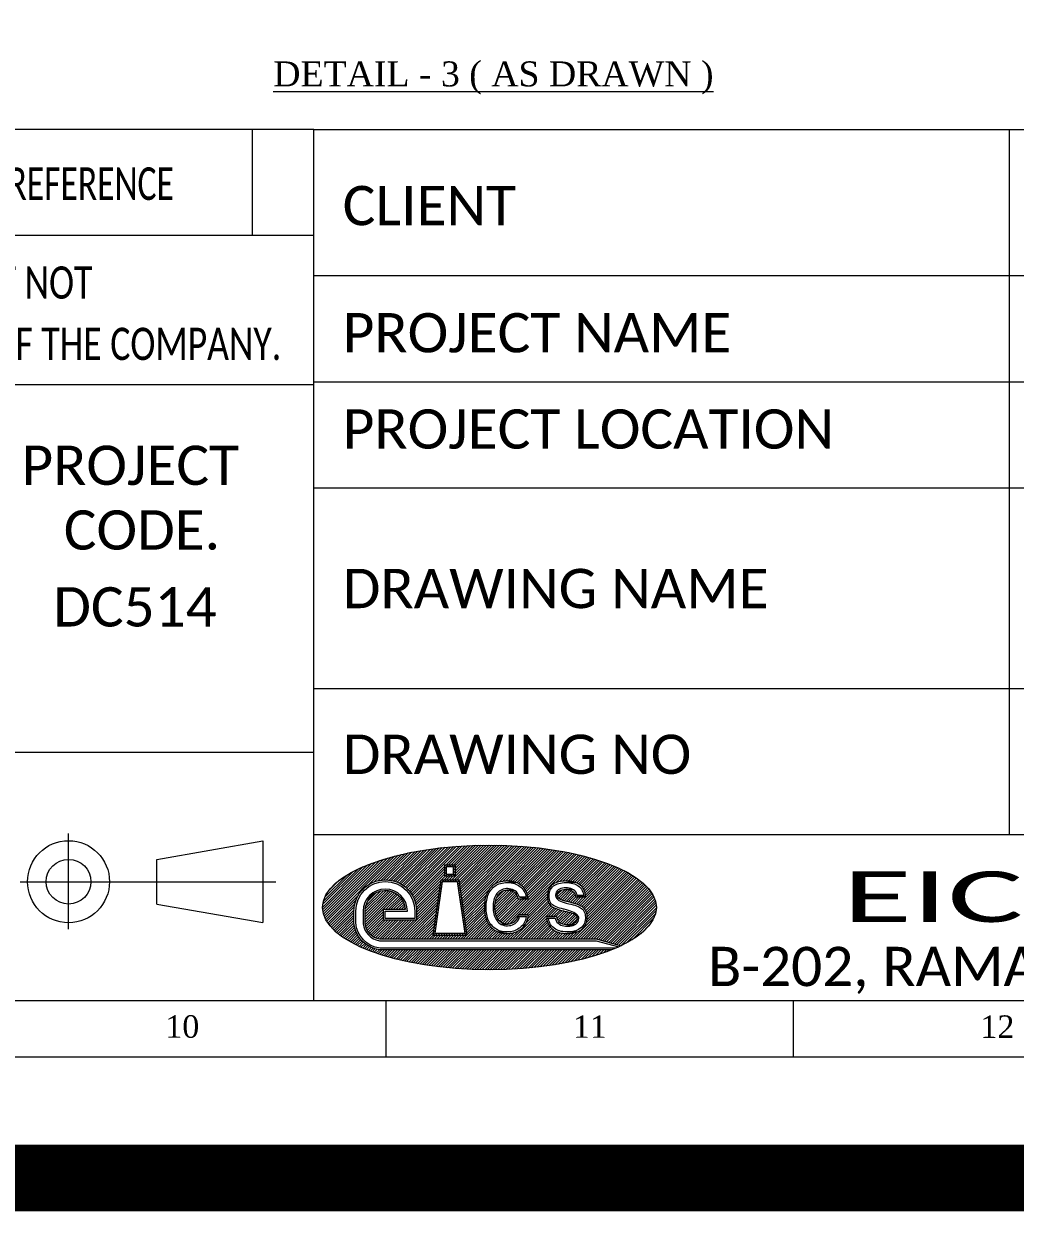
# Model space of a CAD drawing. Header units: millimetres. Extents: x 440906 to 556670, y 99378 to 157816.
# Drawn here: x 521111 to 533014, y 99378 to 113634 of the extents above; entities that cross this region are included whole.
import ezdxf
from ezdxf.enums import TextEntityAlignment as Align

# ---------------------------------------------------------------- set-up
doc = ezdxf.new("R2010")
doc.units = ezdxf.units.MM
for name, color, linetype, lineweight in [('A2 LAND', 7, 'Continuous', 15), ('Dimentions', 1, 'Continuous', 13), ('Text', 1, 'Continuous', 20)]:
    doc.layers.add(name, color=color, linetype=linetype, lineweight=lineweight)
doc.styles.add('BOS', font='BOOKOS.TTF')
doc.styles.add('EICS CALIBRI', font='calibri.ttf')

# ---------------------------------------------------------------- blocks, each defined once
blk = doc.blocks.new('A2-P')
at = {"layer": 'A2 LAND', "color": 0}
for p, q in [((532836.27, 184283.52), (532484.87, 184283.52)), ((532830.81, 184274.08), (532830.81, 184283.52)), ((532836.27, 184205.96), (532836.27, 184283.52)), ((532898.18, 184220.74), (532898.18, 184283.52)), ((532836.27, 184274.08), (532694.18, 184274.08)), ((532836.27, 184260.78), (532694.18, 184260.78)), ((532836.27, 184220.74), (533055.38, 184220.74)), ((532842.69, 184200.96), (532842.69, 184205.96)), ((532878.97, 184200.96), (532878.97, 184205.96))]:
    blk.add_line(p, q, dxfattribs=at)
at = {"layer": 'A2 LAND'}
for p, q in [((532836.27, 184283.52), (533055.38, 184283.52)), ((532836.27, 184283.52), (533055.38, 184283.52)), ((532836.27, 184270.5), (533055.38, 184270.5)), ((532836.27, 184261.05), (533055.38, 184261.05)), ((532836.27, 184251.61), (533055.38, 184251.61)), ((532836.27, 184233.76), (533055.38, 184233.76)), ((532888.23, 184233.76), (533051.88, 184233.76)), ((532836.27, 184228.05), (532694.18, 184228.05))]:
    blk.add_line(p, q, dxfattribs=at)
at = {"layer": 'A2 LAND', "color": 7, "ltscale": 8}
for p, q in [((532814.42, 184212.33), (532814.42, 184220.84)), ((532822.27, 184218.54), (532831.73, 184220.2)), ((532831.73, 184220.2), (532831.73, 184212.91)), ((532822.27, 184214.56), (532822.27, 184218.54)), ((532810.1, 184216.55), (532832.87, 184216.55)), ((532822.27, 184214.56), (532831.73, 184212.91))]:
    blk.add_line(p, q, dxfattribs=at)
at = {"layer": 'A2 LAND', "color": 6}
for p, q in [((532841.96, 184216.64), (532844.36, 184219.04)), ((532842.24, 184216.69), (532844.66, 184219.11)), ((532842.5, 184216.71), (532844.95, 184219.17)), ((532842.73, 184216.71), (532845.24, 184219.22)), ((532842.95, 184216.7), (532845.52, 184219.27)), ((532843.15, 184216.67), (532845.8, 184219.32)), ((532843.34, 184216.62), (532846.08, 184219.37)), ((532843.51, 184216.57), (532846.35, 184219.41)), ((532843.68, 184216.5), (532846.63, 184219.45)), ((532843.84, 184216.43), (532846.9, 184219.48)), ((532844, 184216.35), (532847.16, 184219.52)), ((532844.14, 184216.26), (532847.43, 184219.55)), ((532844.28, 184216.17), (532847.69, 184219.58)), ((532844.41, 184216.07), (532847.95, 184219.61)), ((532844.53, 184215.96), (532848.21, 184219.63)), ((532844.65, 184215.84), (532848.46, 184219.66)), ((532844.76, 184215.72), (532848.72, 184219.68)), ((532844.86, 184215.59), (532848.97, 184219.7)), ((532844.95, 184215.45), (532849.22, 184219.72)), ((532845.04, 184215.31), (532849.47, 184219.73)), ((532845.12, 184215.15), (532849.72, 184219.75)), ((532848.08, 184217.88), (532849.96, 184219.76)), ((532848.16, 184216.56), (532851.4, 184219.8)), ((532848.31, 184217.88), (532850.2, 184219.77)), ((532848.39, 184216.56), (532851.63, 184219.81)), ((532848.54, 184217.88), (532850.45, 184219.78)), ((532848.62, 184216.56), (532851.87, 184219.81)), ((532848.7, 184217.34), (532851.16, 184219.8)), ((532848.7, 184217.8), (532850.69, 184219.79)), ((532848.7, 184217.57), (532850.93, 184219.79)), ((532848.85, 184216.56), (532852.1, 184219.81)), ((532849.04, 184216.51), (532852.33, 184219.8)), ((532849.07, 184216.31), (532852.56, 184219.8)), ((532849.09, 184216.1), (532852.79, 184219.8)), ((532849.12, 184215.9), (532853.01, 184219.79)), ((532849.15, 184215.7), (532853.24, 184219.78)), ((532849.18, 184215.49), (532853.46, 184219.77)), ((532849.21, 184215.29), (532853.69, 184219.77)), ((532849.24, 184215.09), (532853.91, 184219.75)), ((532849.27, 184214.88), (532854.13, 184219.74)), ((532849.3, 184214.68), (532854.35, 184219.73)), ((532849.33, 184214.48), (532854.56, 184219.72)), ((532849.36, 184214.27), (532854.78, 184219.7)), ((532849.39, 184214.07), (532855, 184219.68)), ((532849.41, 184213.87), (532855.21, 184219.67)), ((532849.44, 184213.66), (532855.43, 184219.65)), ((532852.31, 184216.29), (532855.64, 184219.63)), ((532852.75, 184216.51), (532855.85, 184219.61)), ((532853.06, 184216.58), (532856.06, 184219.58)), ((532853.23, 184212.8), (532859.46, 184219.03)), ((532853.32, 184216.61), (532856.27, 184219.56)), ((532853.56, 184216.61), (532856.48, 184219.54)), ((532853.77, 184216.6), (532856.68, 184219.51)), ((532853.97, 184216.57), (532856.89, 184219.48)), ((532854.15, 184216.52), (532857.09, 184219.45)), ((532854.32, 184216.45), (532857.3, 184219.43)), ((532854.48, 184216.38), (532857.5, 184219.4)), ((532854.62, 184216.29), (532857.7, 184219.36)), ((532854.75, 184216.19), (532857.9, 184219.33)), ((532854.88, 184216.07), (532858.1, 184219.3)), ((532854.98, 184215.95), (532858.3, 184219.26)), ((532855.08, 184215.82), (532858.49, 184219.23)), ((532855.17, 184215.67), (532858.69, 184219.19)), ((532855.24, 184215.51), (532858.88, 184219.15)), ((532855.29, 184215.33), (532859.08, 184219.11)), ((532855.33, 184215.14), (532859.27, 184219.07)), ((532837.03, 184214.04), (532841.05, 184218.06)), ((532837.07, 184213.84), (532841.43, 184218.2)), ((532837.11, 184213.65), (532841.79, 184218.33)), ((532837.17, 184213.48), (532842.14, 184218.45)), ((532837.24, 184213.31), (532842.48, 184218.55)), ((532837.32, 184213.16), (532842.81, 184218.65)), ((532837.4, 184213.01), (532843.13, 184218.74)), ((532837.49, 184212.87), (532843.45, 184218.83)), ((532841.16, 184216.3), (532843.76, 184218.9)), ((532841.62, 184216.53), (532844.06, 184218.98)), ((532853.43, 184212.77), (532859.65, 184218.99)), ((532854.48, 184213.59), (532859.84, 184218.95)), ((532854.71, 184213.59), (532860.03, 184218.9)), ((532857.83, 184216.47), (532860.21, 184218.85)), ((532858.15, 184216.56), (532860.4, 184218.81)), ((532858.43, 184216.6), (532860.58, 184218.76)), ((532858.67, 184216.61), (532860.76, 184218.71)), ((532858.9, 184216.61), (532860.94, 184218.66)), ((532859.11, 184216.59), (532861.12, 184218.6)), ((532859.31, 184216.56), (532861.3, 184218.55)), ((532859.49, 184216.51), (532861.48, 184218.5)), ((532859.66, 184216.44), (532861.66, 184218.44)), ((532859.81, 184216.36), (532861.83, 184218.38)), ((532859.95, 184216.27), (532862, 184218.32)), ((532860.07, 184216.16), (532862.18, 184218.26)), ((532860.18, 184216.03), (532862.35, 184218.2)), ((532860.27, 184215.89), (532862.52, 184218.14)), ((532860.34, 184215.73), (532862.68, 184218.07)), ((532860.4, 184215.55), (532862.85, 184218)), ((532837.02, 184214.26), (532840.66, 184217.89)), ((532837.04, 184214.51), (532840.23, 184217.7)), ((532837.09, 184214.79), (532839.77, 184217.47)), ((532837.22, 184215.15), (532839.24, 184217.17)), ((532845.19, 184214.99), (532848.04, 184217.84)), ((532845.26, 184214.82), (532848.04, 184217.61)), ((532845.31, 184214.65), (532848.04, 184217.38)), ((532845.35, 184214.46), (532848.12, 184217.22)), ((532845.39, 184214.26), (532848.35, 184217.22)), ((532847.92, 184216.56), (532848.58, 184217.22)), ((532859.32, 184211.46), (532864.84, 184216.98)), ((532859.56, 184211.46), (532864.98, 184216.88)), ((532859.8, 184214.49), (532863.18, 184217.87)), ((532859.96, 184214.42), (532863.34, 184217.8)), ((532860.11, 184214.34), (532863.5, 184217.72)), ((532860.25, 184214.24), (532863.65, 184217.65)), ((532860.36, 184214.13), (532863.81, 184217.57)), ((532860.43, 184215.35), (532863.01, 184217.94)), ((532860.46, 184213.99), (532863.96, 184217.49)), ((532860.51, 184212.88), (532864.7, 184217.07)), ((532860.52, 184213.82), (532864.12, 184217.41)), ((532860.57, 184213.63), (532864.27, 184217.33)), ((532860.58, 184213.18), (532864.56, 184217.16)), ((532860.59, 184213.42), (532864.41, 184217.24)), ((532837.53, 184215.7), (532838.51, 184216.68)), ((532845.4, 184214.04), (532847.68, 184216.32)), ((532845.4, 184213.81), (532847.64, 184216.05)), ((532846.88, 184211.8), (532847.58, 184216.72)), ((532847.06, 184211.96), (532847.71, 184216.56)), ((532847.58, 184216.72), (532849.16, 184216.72)), ((532847.71, 184216.56), (532849.03, 184216.56)), ((532849.03, 184216.56), (532849.69, 184211.96)), ((532849.16, 184216.72), (532849.87, 184211.8)), ((532849.47, 184213.46), (532851.84, 184215.83)), ((532857.93, 184215.41), (532858.36, 184215.84)), ((532857.96, 184215.21), (532858.62, 184215.87)), ((532858.06, 184215.07), (532858.85, 184215.86)), ((532858.2, 184214.98), (532859.04, 184215.83)), ((532859.79, 184211.46), (532865.12, 184216.79)), ((532860.02, 184211.46), (532865.25, 184216.69)), ((532860.25, 184211.46), (532865.38, 184216.58)), ((532860.48, 184211.46), (532865.51, 184216.48)), ((532860.72, 184211.46), (532865.63, 184216.37)), ((532860.95, 184211.46), (532865.75, 184216.26)), ((532861.18, 184211.46), (532865.87, 184216.14)), ((532861.41, 184211.45), (532865.98, 184216.02)), ((532861.59, 184211.4), (532866.09, 184215.9)), ((532837.59, 184212.74), (532840.25, 184215.39)), ((532837.7, 184212.61), (532840.02, 184214.93)), ((532840.8, 184213.86), (532842.69, 184215.75)), ((532840.8, 184213.62), (532842.9, 184215.72)), ((532840.8, 184213.39), (532843.09, 184215.68)), ((532840.8, 184213.16), (532843.27, 184215.63)), ((532840.8, 184212.93), (532843.43, 184215.55)), ((532840.81, 184214.1), (532842.45, 184215.74)), ((532840.82, 184212.71), (532843.58, 184215.47)), ((532840.86, 184214.38), (532842.17, 184215.69)), ((532840.87, 184212.52), (532843.72, 184215.38)), ((532840.88, 184214.87), (532841.68, 184215.67)), ((532841, 184214.75), (532841.8, 184215.55)), ((532842.66, 184214.09), (532843.84, 184215.27)), ((532842.89, 184214.09), (532843.96, 184215.15)), ((532843.12, 184214.09), (532844.07, 184215.03)), ((532843.36, 184214.09), (532844.16, 184214.89)), ((532843.75, 184211.46), (532847.53, 184215.23)), ((532843.98, 184211.46), (532847.49, 184214.96)), ((532845.4, 184213.58), (532847.6, 184215.77)), ((532845.4, 184213.34), (532847.56, 184215.5)), ((532849.5, 184213.26), (532851.61, 184215.36)), ((532849.53, 184213.05), (532851.51, 184215.04)), ((532852.37, 184214.27), (532853.85, 184215.74)), ((532852.38, 184214.51), (532853.65, 184215.78)), ((532852.38, 184214.05), (532854.01, 184215.68)), ((532852.41, 184213.84), (532854.15, 184215.58)), ((532852.42, 184214.78), (532853.43, 184215.8)), ((532852.45, 184213.65), (532854.26, 184215.46)), ((532852.51, 184213.48), (532854.34, 184215.31)), ((532852.52, 184215.11), (532853.16, 184215.76)), ((532852.59, 184213.32), (532854.4, 184215.14)), ((532852.68, 184213.18), (532854.53, 184215.03)), ((532852.78, 184213.05), (532854.76, 184215.03)), ((532852.91, 184212.94), (532854.99, 184215.03)), ((532853.05, 184212.86), (532855.23, 184215.03)), ((532854.95, 184213.59), (532857.13, 184215.77)), ((532855.14, 184212.86), (532857.11, 184214.83)), ((532855.18, 184213.59), (532857.06, 184215.47)), ((532855.29, 184213.24), (532857.07, 184215.02)), ((532855.35, 184213.52), (532857.05, 184215.23)), ((532858.36, 184214.91), (532859.21, 184215.76)), ((532858.53, 184214.85), (532859.35, 184215.67)), ((532858.71, 184214.8), (532859.45, 184215.54)), ((532858.9, 184214.76), (532859.53, 184215.38)), ((532859.09, 184214.71), (532859.58, 184215.2)), ((532859.28, 184214.66), (532859.81, 184215.2)), ((532859.46, 184214.61), (532860.04, 184215.2)), ((532859.63, 184214.56), (532860.27, 184215.2)), ((532861.78, 184211.35), (532866.19, 184215.77)), ((532861.96, 184211.3), (532866.29, 184215.63)), ((532862.14, 184211.25), (532866.38, 184215.49)), ((532862.32, 184211.2), (532866.46, 184215.34)), ((532862.51, 184211.15), (532866.54, 184215.19)), ((532862.69, 184211.1), (532866.61, 184215.02)), ((532862.87, 184211.05), (532866.67, 184214.85)), ((532837.8, 184212.48), (532839.91, 184214.59)), ((532837.92, 184212.36), (532839.86, 184214.31)), ((532838.03, 184212.25), (532839.84, 184214.05)), ((532838.15, 184212.14), (532839.83, 184213.82)), ((532840.93, 184212.36), (532842.46, 184213.89)), ((532843.59, 184214.09), (532844.24, 184214.74)), ((532843.82, 184214.09), (532844.32, 184214.58)), ((532844.05, 184214.09), (532844.37, 184214.4)), ((532844.21, 184211.46), (532847.45, 184214.69)), ((532844.29, 184214.09), (532844.41, 184214.21)), ((532844.45, 184211.46), (532847.41, 184214.42)), ((532844.68, 184211.46), (532847.37, 184214.15)), ((532844.91, 184211.46), (532847.33, 184213.88)), ((532849.56, 184212.85), (532851.47, 184214.76)), ((532849.59, 184212.65), (532851.44, 184214.5)), ((532849.62, 184212.44), (532851.44, 184214.26)), ((532849.65, 184212.24), (532851.45, 184214.04)), ((532849.68, 184212.04), (532851.46, 184213.83)), ((532853.98, 184211.46), (532857.18, 184214.66)), ((532854.21, 184211.46), (532857.27, 184214.52)), ((532854.44, 184211.46), (532857.38, 184214.4)), ((532854.67, 184211.46), (532857.52, 184214.3)), ((532854.91, 184211.46), (532857.67, 184214.22)), ((532857.12, 184213.44), (532857.83, 184214.15)), ((532857.35, 184213.44), (532858, 184214.09)), ((532857.58, 184213.44), (532858.18, 184214.03)), ((532857.81, 184213.44), (532858.36, 184213.98)), ((532857.91, 184213.3), (532858.55, 184213.94)), ((532857.98, 184213.13), (532858.74, 184213.89)), ((532858.07, 184213), (532858.93, 184213.85)), ((532858.2, 184212.89), (532859.11, 184213.8)), ((532858.35, 184212.8), (532859.28, 184213.74)), ((532863.05, 184211), (532866.71, 184214.66)), ((532863.24, 184210.95), (532866.74, 184214.46)), ((532863.42, 184210.9), (532866.75, 184214.23)), ((532863.6, 184210.85), (532866.73, 184213.98)), ((532838.28, 184212.03), (532839.83, 184213.58)), ((532838.4, 184211.92), (532839.83, 184213.35)), ((532838.54, 184211.82), (532839.83, 184213.12)), ((532838.67, 184211.72), (532839.83, 184212.89)), ((532838.8, 184211.63), (532839.86, 184212.68)), ((532840.65, 184213.24), (532840.65, 184213.24)), ((532841.01, 184212.2), (532842.46, 184213.66)), ((532841.1, 184212.06), (532842.46, 184213.42)), ((532841.21, 184211.94), (532842.46, 184213.19)), ((532841.33, 184211.82), (532842.62, 184213.12)), ((532841.46, 184211.72), (532842.85, 184213.12)), ((532841.6, 184211.63), (532843.09, 184213.12)), ((532841.76, 184211.56), (532843.32, 184213.12)), ((532841.93, 184211.5), (532843.55, 184213.12)), ((532842.12, 184211.46), (532843.78, 184213.12)), ((532842.35, 184211.46), (532844.02, 184213.12)), ((532842.59, 184211.46), (532844.25, 184213.12)), ((532842.82, 184211.46), (532844.48, 184213.12)), ((532843.05, 184211.46), (532844.71, 184213.12)), ((532843.28, 184211.46), (532844.94, 184213.12)), ((532843.52, 184211.46), (532845.18, 184213.12)), ((532845.14, 184211.46), (532847.29, 184213.61)), ((532845.38, 184211.46), (532847.25, 184213.33)), ((532845.61, 184211.46), (532847.22, 184213.06)), ((532845.84, 184211.46), (532847.18, 184212.79)), ((532849.33, 184211.46), (532851.5, 184213.62)), ((532849.56, 184211.46), (532851.54, 184213.43)), ((532849.79, 184211.46), (532851.59, 184213.25)), ((532850.03, 184211.46), (532851.65, 184213.09)), ((532850.26, 184211.46), (532851.73, 184212.93)), ((532850.49, 184211.46), (532851.82, 184212.78)), ((532853.68, 184212.78), (532854.43, 184213.54)), ((532854.06, 184212.93), (532854.27, 184213.15)), ((532855.14, 184211.46), (532856.99, 184213.31)), ((532855.37, 184211.46), (532857.02, 184213.11)), ((532855.6, 184211.46), (532857.07, 184212.93)), ((532855.84, 184211.46), (532857.14, 184212.76)), ((532858.52, 184212.75), (532859.45, 184213.67)), ((532858.73, 184212.72), (532859.58, 184213.57)), ((532858.96, 184212.72), (532859.67, 184213.43)), ((532859.24, 184212.77), (532859.69, 184213.21)), ((532864.05, 184211.07), (532866.67, 184213.69)), ((532864.59, 184211.38), (532866.54, 184213.33)), ((532865.37, 184211.92), (532866.17, 184212.73)), ((532838.94, 184211.53), (532839.89, 184212.48)), ((532839.08, 184211.44), (532839.94, 184212.3)), ((532839.23, 184211.35), (532840, 184212.13)), ((532839.37, 184211.26), (532840.07, 184211.96)), ((532839.52, 184211.18), (532840.15, 184211.81)), ((532839.67, 184211.1), (532840.24, 184211.67)), ((532846.07, 184211.46), (532847.14, 184212.52)), ((532846.31, 184211.46), (532847.1, 184212.25)), ((532846.54, 184211.46), (532847.06, 184211.98)), ((532846.77, 184211.46), (532847.27, 184211.96)), ((532846.88, 184211.8), (532849.87, 184211.8)), ((532847, 184211.46), (532847.5, 184211.96)), ((532847.06, 184211.96), (532849.69, 184211.96)), ((532847.24, 184211.46), (532847.74, 184211.96)), ((532847.47, 184211.46), (532847.97, 184211.96)), ((532847.7, 184211.46), (532848.2, 184211.96)), ((532847.93, 184211.46), (532848.43, 184211.96)), ((532848.17, 184211.46), (532848.67, 184211.96)), ((532848.4, 184211.46), (532848.9, 184211.96)), ((532848.63, 184211.46), (532849.13, 184211.96)), ((532848.86, 184211.46), (532849.36, 184211.96)), ((532849.1, 184211.46), (532849.6, 184211.96)), ((532850.72, 184211.46), (532851.91, 184212.65)), ((532850.95, 184211.46), (532852.02, 184212.52)), ((532851.19, 184211.46), (532852.13, 184212.4)), ((532851.42, 184211.46), (532852.26, 184212.3)), ((532851.65, 184211.46), (532852.4, 184212.21)), ((532851.88, 184211.46), (532852.55, 184212.12)), ((532852.12, 184211.46), (532852.72, 184212.06)), ((532852.35, 184211.46), (532852.9, 184212)), ((532852.58, 184211.46), (532853.09, 184211.97)), ((532852.81, 184211.46), (532853.3, 184211.94)), ((532853.05, 184211.46), (532853.53, 184211.94)), ((532853.28, 184211.46), (532853.79, 184211.96)), ((532853.51, 184211.46), (532854.08, 184212.02)), ((532853.74, 184211.46), (532854.47, 184212.18)), ((532856.07, 184211.46), (532857.23, 184212.62)), ((532856.3, 184211.46), (532857.33, 184212.49)), ((532856.53, 184211.46), (532857.45, 184212.37)), ((532856.77, 184211.46), (532857.58, 184212.27)), ((532857, 184211.46), (532857.72, 184212.18)), ((532857.23, 184211.46), (532857.88, 184212.1)), ((532857.46, 184211.46), (532858.05, 184212.04)), ((532857.7, 184211.46), (532858.23, 184211.99)), ((532857.93, 184211.46), (532858.43, 184211.96)), ((532858.16, 184211.46), (532858.65, 184211.94)), ((532858.39, 184211.46), (532858.88, 184211.94)), ((532858.63, 184211.46), (532859.13, 184211.96)), ((532858.86, 184211.46), (532859.4, 184212)), ((532859.09, 184211.46), (532859.73, 184212.1)), ((532839.82, 184211.02), (532840.33, 184211.53)), ((532839.98, 184210.94), (532840.44, 184211.4)), ((532840.13, 184210.86), (532840.55, 184211.28)), ((532840.29, 184210.79), (532840.66, 184211.16)), ((532840.45, 184210.72), (532840.79, 184211.05)), ((532840.61, 184210.64), (532840.92, 184210.95)), ((532840.78, 184210.57), (532841.06, 184210.86)), ((532840.94, 184210.51), (532841.21, 184210.78)), ((532841.11, 184210.44), (532841.36, 184210.7)), ((532841.27, 184210.38), (532841.53, 184210.63)), ((532841.44, 184210.31), (532841.7, 184210.57)), ((532861.38, 184211.3), (532863.4, 184210.75)), ((532841.61, 184210.25), (532841.89, 184210.53)), ((532841.79, 184210.19), (532842.09, 184210.49)), ((532841.96, 184210.13), (532842.32, 184210.49)), ((532842.13, 184210.07), (532842.55, 184210.49)), ((532842.31, 184210.02), (532842.78, 184210.49)), ((532842.49, 184209.96), (532843.01, 184210.49)), ((532842.67, 184209.91), (532843.24, 184210.49)), ((532842.85, 184209.86), (532843.48, 184210.49)), ((532843.03, 184209.8), (532843.71, 184210.49)), ((532843.21, 184209.76), (532843.94, 184210.49)), ((532843.39, 184209.71), (532844.17, 184210.49)), ((532843.58, 184209.66), (532844.41, 184210.49)), ((532843.77, 184209.61), (532844.64, 184210.49)), ((532843.95, 184209.57), (532844.87, 184210.49)), ((532844.14, 184209.52), (532845.1, 184210.49)), ((532844.33, 184209.48), (532845.34, 184210.49)), ((532844.52, 184209.44), (532845.57, 184210.49)), ((532844.71, 184209.4), (532845.8, 184210.49)), ((532844.91, 184209.36), (532846.03, 184210.49)), ((532845.1, 184209.32), (532846.27, 184210.49)), ((532845.3, 184209.29), (532846.5, 184210.49)), ((532845.5, 184209.25), (532846.73, 184210.49)), ((532845.69, 184209.22), (532846.96, 184210.49)), ((532845.89, 184209.18), (532847.2, 184210.49)), ((532846.09, 184209.15), (532847.43, 184210.49)), ((532846.29, 184209.12), (532847.66, 184210.49)), ((532846.5, 184209.09), (532847.89, 184210.49)), ((532846.7, 184209.06), (532848.13, 184210.49)), ((532846.9, 184209.03), (532848.36, 184210.49)), ((532847.11, 184209.01), (532848.59, 184210.49)), ((532847.32, 184208.98), (532848.82, 184210.49)), ((532847.52, 184208.96), (532849.06, 184210.49)), ((532847.73, 184208.93), (532849.29, 184210.49)), ((532847.94, 184208.91), (532849.52, 184210.49)), ((532848.16, 184208.89), (532849.75, 184210.49)), ((532848.37, 184208.87), (532849.99, 184210.49)), ((532848.58, 184208.85), (532850.22, 184210.49)), ((532848.8, 184208.83), (532850.45, 184210.49)), ((532849.01, 184208.82), (532850.68, 184210.49)), ((532849.23, 184208.8), (532850.92, 184210.49)), ((532849.45, 184208.79), (532851.15, 184210.49)), ((532849.67, 184208.77), (532851.38, 184210.49)), ((532849.89, 184208.76), (532851.61, 184210.49)), ((532850.11, 184208.75), (532851.85, 184210.49)), ((532850.33, 184208.74), (532852.08, 184210.49)), ((532850.56, 184208.73), (532852.31, 184210.49)), ((532850.78, 184208.73), (532852.54, 184210.49)), ((532851.01, 184208.72), (532852.77, 184210.49)), ((532851.24, 184208.72), (532853.01, 184210.49)), ((532851.47, 184208.71), (532853.24, 184210.49)), ((532851.7, 184208.71), (532853.47, 184210.49)), ((532851.93, 184208.71), (532853.7, 184210.49)), ((532852.16, 184208.71), (532853.94, 184210.49)), ((532852.4, 184208.72), (532854.17, 184210.49)), ((532852.63, 184208.72), (532854.4, 184210.49)), ((532852.87, 184208.72), (532854.63, 184210.49)), ((532853.11, 184208.73), (532854.87, 184210.49)), ((532853.35, 184208.74), (532855.1, 184210.49)), ((532853.59, 184208.75), (532855.33, 184210.49)), ((532853.84, 184208.76), (532855.56, 184210.49)), ((532854.08, 184208.77), (532855.8, 184210.49)), ((532854.33, 184208.79), (532856.03, 184210.49)), ((532854.58, 184208.8), (532856.26, 184210.49)), ((532854.83, 184208.82), (532856.49, 184210.49)), ((532855.08, 184208.84), (532856.73, 184210.49)), ((532855.33, 184208.86), (532856.96, 184210.49)), ((532855.59, 184208.89), (532857.19, 184210.49)), ((532855.85, 184208.91), (532857.42, 184210.49)), ((532856.11, 184208.94), (532857.66, 184210.49)), ((532856.37, 184208.97), (532857.89, 184210.49)), ((532856.64, 184209), (532858.12, 184210.49)), ((532856.9, 184209.04), (532858.35, 184210.49)), ((532857.17, 184209.07), (532858.59, 184210.49)), ((532857.45, 184209.11), (532858.82, 184210.49)), ((532857.72, 184209.16), (532859.05, 184210.49)), ((532858, 184209.2), (532859.28, 184210.49)), ((532858.28, 184209.25), (532859.52, 184210.49)), ((532858.56, 184209.3), (532859.75, 184210.49)), ((532858.85, 184209.36), (532859.98, 184210.49)), ((532859.14, 184209.42), (532860.21, 184210.49)), ((532859.44, 184209.48), (532860.45, 184210.49)), ((532859.74, 184209.55), (532860.68, 184210.49)), ((532860.05, 184209.62), (532860.91, 184210.49)), ((532860.36, 184209.7), (532861.14, 184210.49)), ((532860.67, 184209.79), (532861.38, 184210.49)), ((532861, 184209.88), (532861.61, 184210.49)), ((532861.33, 184209.97), (532861.84, 184210.49)), ((532861.67, 184210.08), (532862.07, 184210.49)), ((532862.02, 184210.2), (532862.3, 184210.49)), ((532862.38, 184210.33), (532862.54, 184210.49)), ((532862.76, 184210.48), (532862.77, 184210.49))]:
    blk.add_line(p, q, dxfattribs=at)
at = {"layer": 'A2 LAND', "color": 0}
for points in [[(532479.87, 184200.96), (533060.38, 184200.96), (533060.38, 184606.82), (532479.87, 184606.82)], [(532484.87, 184205.96), (533055.38, 184205.96), (533055.38, 184601.82), (532484.87, 184601.82)]]:
    blk.add_lwpolyline(points, close=True, dxfattribs=at)
at = {"layer": 'A2 LAND', "color": 6}
for points in [[(532847.89, 184217.06), (532848.86, 184217.06), (532848.86, 184218.03), (532847.89, 184218.03)], [(532848.04, 184217.22), (532848.7, 184217.22), (532848.7, 184217.88), (532848.04, 184217.88)]]:
    blk.add_lwpolyline(points, close=True, dxfattribs=at)
for points in [[(532862.78, 184210.49), (532842.14, 184210.49, -0.360014), (532839.83, 184212.87), (532839.83, 184213.93, -1), (532845.4, 184213.93), (532845.4, 184213.12), (532842.46, 184213.12), (532842.46, 184214.09), (532844.43, 184214.09, 0.957394), (532840.8, 184213.93), (532840.8, 184212.81, 0.333959), (532842.11, 184211.46), (532861.4, 184211.46), (532863.61, 184210.85)], [(532863.16, 184210.64), (532842.15, 184210.64, -0.358343), (532839.99, 184212.88), (532839.99, 184213.93, -1), (532845.25, 184213.93), (532845.25, 184213.27), (532842.62, 184213.27), (532842.62, 184213.93), (532844.59, 184213.93, 0.999475), (532840.65, 184213.93), (532840.65, 184212.8, 0.337595), (532842.1, 184211.3), (532861.38, 184211.3)]]:
    blk.add_lwpolyline(points, format="xyb", dxfattribs=at)
for points in [[(532853.49, 184216.62), (532853.37, 184216.61), (532853.21, 184216.6), (532853.06, 184216.58), (532852.92, 184216.55), (532852.78, 184216.52), (532852.64, 184216.47), (532852.51, 184216.42), (532852.4, 184216.35), (532852.28, 184216.28), (532852.17, 184216.2), (532852.07, 184216.1), (532851.98, 184216), (532851.92, 184215.93), (532851.84, 184215.83), (532851.77, 184215.72), (532851.71, 184215.6), (532851.65, 184215.48), (532851.6, 184215.35), (532851.56, 184215.22), (532851.52, 184215.07), (532851.49, 184214.93), (532851.47, 184214.77), (532851.45, 184214.61), (532851.44, 184214.45), (532851.44, 184214.28), (532851.44, 184214.17), (532851.45, 184214), (532851.46, 184213.84), (532851.48, 184213.69), (532851.51, 184213.54), (532851.55, 184213.4), (532851.59, 184213.26), (532851.63, 184213.13), (532851.69, 184213), (532851.75, 184212.89), (532851.82, 184212.77), (532851.89, 184212.67), (532851.98, 184212.56), (532852.02, 184212.51), (532852.13, 184212.41), (532852.23, 184212.32), (532852.34, 184212.24), (532852.46, 184212.17), (532852.58, 184212.11), (532852.71, 184212.06), (532853.44, 184212.08), (532853.34, 184212.08), (532853.18, 184212.1), (532853.03, 184212.12), (532852.89, 184212.15), (532852.76, 184212.19), (532852.63, 184212.25), (532852.51, 184212.31), (532852.39, 184212.38), (532852.28, 184212.47), (532852.18, 184212.56), (532852.09, 184212.67), (532852.02, 184212.75), (532851.94, 184212.86), (532851.88, 184212.97), (532851.82, 184213.09), (532851.76, 184213.22), (532851.72, 184213.35), (532851.68, 184213.49), (532851.65, 184213.64), (532851.62, 184213.79), (532851.61, 184213.94), (532851.6, 184214.11), (532851.59, 184214.28), (532851.6, 184214.44), (532851.61, 184214.6), (532851.62, 184214.76), (532851.65, 184214.92), (532851.68, 184215.06), (532851.71, 184215.2), (532851.76, 184215.33), (532851.81, 184215.46), (532851.87, 184215.58), (532851.94, 184215.69), (532852.01, 184215.8), (532852.09, 184215.9), (532852.17, 184215.99), (532852.27, 184216.08), (532852.38, 184216.16), (532852.49, 184216.23), (532852.62, 184216.3), (532852.74, 184216.35), (532852.88, 184216.4), (532853.02, 184216.43), (532853.17, 184216.45), (532853.32, 184216.47), (532853.49, 184216.47), (532854.22, 184216.49), (532854.09, 184216.54), (532853.94, 184216.57), (532853.8, 184216.6), (532853.64, 184216.61), (532853.49, 184216.62)], [(532853.5, 184215.93), (532853.41, 184215.93), (532853.26, 184215.91), (532853.12, 184215.88), (532852.99, 184215.84), (532852.87, 184215.77), (532852.75, 184215.7), (532852.65, 184215.6), (532852.56, 184215.5), (532852.49, 184215.41), (532852.43, 184215.3), (532852.37, 184215.18), (532852.32, 184215.05), (532852.28, 184214.91), (532852.26, 184214.77), (532852.23, 184214.61), (532852.22, 184214.45), (532852.22, 184214.28), (532852.22, 184214.15), (532852.23, 184213.98), (532852.25, 184213.83), (532852.28, 184213.68), (532852.32, 184213.54), (532852.37, 184213.41), (532852.42, 184213.29), (532852.49, 184213.18), (532852.57, 184213.07), (532852.61, 184213.02), (532852.71, 184212.91), (532852.82, 184212.82), (532852.94, 184212.75), (532853.49, 184212.77), (532853.39, 184212.77), (532853.25, 184212.79), (532853.11, 184212.83), (532852.99, 184212.89), (532852.88, 184212.97), (532852.77, 184213.06), (532852.68, 184213.18), (532852.61, 184213.28), (532852.54, 184213.39), (532852.49, 184213.52), (532852.45, 184213.65), (532852.42, 184213.8), (532852.39, 184213.95), (532852.38, 184214.11), (532852.37, 184214.28), (532852.37, 184214.28), (532852.38, 184214.45), (532852.39, 184214.61), (532852.42, 184214.76), (532852.45, 184214.91), (532852.49, 184215.04), (532852.54, 184215.17), (532852.6, 184215.28), (532852.67, 184215.39), (532852.71, 184215.44), (532852.81, 184215.55), (532852.92, 184215.64), (532853.03, 184215.71), (532853.16, 184215.76), (532853.3, 184215.79), (532853.45, 184215.8), (532854.07, 184215.81), (532853.95, 184215.86), (532853.81, 184215.9), (532853.66, 184215.92), (532853.5, 184215.93)], [(532854.22, 184216.49), (532853.49, 184216.47), (532853.52, 184216.47), (532853.68, 184216.47), (532853.83, 184216.45), (532853.97, 184216.42), (532854.11, 184216.38), (532854.24, 184216.33), (532854.37, 184216.27), (532854.49, 184216.2), (532854.6, 184216.12), (532854.69, 184216.05), (532854.79, 184215.95), (532854.88, 184215.84), (532854.96, 184215.72), (532855.03, 184215.6), (532855.09, 184215.46), (532855.13, 184215.32), (532855.17, 184215.17), (532854.56, 184215.17), (532855.34, 184215.05), (532855.32, 184215.2), (532855.29, 184215.35), (532855.24, 184215.49), (532855.19, 184215.62), (532855.13, 184215.74), (532855.05, 184215.86), (532854.97, 184215.98), (532854.87, 184216.08), (532854.76, 184216.18), (532854.71, 184216.22), (532854.59, 184216.31), (532854.48, 184216.38), (532854.35, 184216.44), (532854.22, 184216.49)], [(532858.71, 184216.62), (532858.55, 184216.61), (532858.38, 184216.6), (532858.23, 184216.58), (532858.08, 184216.55), (532857.94, 184216.51), (532857.81, 184216.46), (532857.69, 184216.41), (532857.58, 184216.34), (532857.48, 184216.27), (532857.4, 184216.2), (532857.31, 184216.1), (532857.23, 184215.98), (532857.16, 184215.86), (532857.11, 184215.73), (532857.08, 184215.59), (532857.06, 184215.44), (532857.05, 184215.28), (532857.05, 184215.22), (532857.06, 184215.05), (532857.09, 184214.9), (532857.13, 184214.77), (532857.19, 184214.64), (532857.26, 184214.53), (532857.34, 184214.43), (532857.4, 184214.39), (532857.48, 184214.32), (532857.59, 184214.26), (532857.7, 184214.2), (532857.83, 184214.15), (532857.98, 184214.09), (532858.14, 184214.04), (532858.32, 184213.99), (532858.51, 184213.95), (532858.53, 184213.94), (532858.74, 184213.89), (532858.93, 184213.85), (532859.1, 184213.8), (532859.24, 184213.76), (532859.35, 184213.72), (532859.44, 184213.68), (532859.51, 184213.64), (532859.6, 184213.56), (532859.67, 184213.44), (532859.69, 184213.29), (532859.68, 184213.21), (532859.65, 184213.07), (532859.58, 184212.96), (532859.47, 184212.87), (532859.41, 184212.83), (532859.29, 184212.78), (532859.16, 184212.75), (532859, 184212.72), (532858.83, 184212.72), (532859.47, 184212.7), (532859.58, 184212.77), (532859.61, 184212.79), (532859.71, 184212.9), (532859.79, 184213.01), (532859.83, 184213.15), (532859.84, 184213.29), (532859.84, 184213.36), (532859.81, 184213.44), (532859.77, 184213.52), (532859.71, 184213.59), (532859.63, 184213.66), (532859.53, 184213.73), (532859.41, 184213.8), (532859.27, 184213.86), (532859.12, 184213.93), (532858.94, 184213.98), (532858.75, 184214.04), (532858.53, 184214.09), (532858.49, 184214.11), (532858.32, 184214.15), (532858.14, 184214.2), (532857.98, 184214.25), (532857.83, 184214.31), (532857.71, 184214.36), (532857.6, 184214.42), (532857.51, 184214.48), (532857.44, 184214.54), (532857.4, 184214.59), (532857.33, 184214.69), (532857.28, 184214.82), (532857.24, 184214.96), (532857.22, 184215.11), (532857.21, 184215.28), (532857.22, 184215.44), (532857.24, 184215.59), (532857.28, 184215.73), (532857.34, 184215.86), (532857.41, 184215.97), (532857.5, 184216.08), (532857.6, 184216.17), (532857.6, 184216.18), (532857.7, 184216.25), (532857.82, 184216.31), (532857.94, 184216.36), (532858.07, 184216.4), (532858.21, 184216.43), (532858.37, 184216.46), (532858.53, 184216.47), (532858.71, 184216.47), (532859.48, 184216.51), (532859.35, 184216.55), (532859.2, 184216.58), (532859.04, 184216.6), (532858.88, 184216.61), (532858.71, 184216.62)], [(532858.68, 184216.01), (532858.54, 184216), (532858.38, 184215.98), (532858.24, 184215.95), (532858.12, 184215.9), (532858.01, 184215.83), (532857.91, 184215.74), (532857.83, 184215.62), (532857.79, 184215.49), (532857.77, 184215.34), (532857.77, 184215.32), (532857.79, 184215.22), (532857.82, 184215.13), (532857.89, 184215.05), (532857.97, 184214.97), (532858.08, 184214.89), (532858.21, 184214.82), (532858.36, 184214.76), (532858.53, 184214.7), (532858.73, 184214.65), (532858.85, 184214.62), (532858.97, 184214.59), (532859.14, 184214.55), (532859.33, 184214.5), (532859.5, 184214.45), (532859.65, 184214.39), (532859.79, 184214.34), (532859.91, 184214.28), (532860.01, 184214.23), (532860.1, 184214.17), (532860.17, 184214.11), (532860.22, 184214.05), (532860.3, 184213.94), (532860.36, 184213.82), (532860.4, 184213.68), (532860.42, 184213.53), (532860.43, 184213.36), (532860.43, 184213.28), (532860.41, 184213.13), (532860.38, 184212.99), (532860.34, 184212.86), (532860.28, 184212.73), (532860.2, 184212.62), (532860.11, 184212.51), (532860.01, 184212.42), (532859.93, 184212.37), (532859.82, 184212.3), (532859.71, 184212.24), (532859.58, 184212.19), (532859.44, 184212.15), (532859.3, 184212.12), (532859.14, 184212.1), (532858.98, 184212.09), (532858.81, 184212.08), (532859.66, 184212.07), (532859.79, 184212.12), (532859.91, 184212.18), (532860.02, 184212.25), (532860.12, 184212.32), (532860.16, 184212.35), (532860.26, 184212.45), (532860.35, 184212.55), (532860.42, 184212.67), (532860.48, 184212.79), (532860.53, 184212.92), (532860.56, 184213.06), (532860.58, 184213.21), (532860.59, 184213.37), (532860.59, 184213.43), (532860.58, 184213.59), (532860.55, 184213.74), (532860.51, 184213.88), (532860.45, 184214), (532860.38, 184214.11), (532860.29, 184214.21), (532860.27, 184214.22), (532860.2, 184214.28), (532860.11, 184214.34), (532860, 184214.4), (532859.88, 184214.46), (532859.74, 184214.52), (532859.59, 184214.57), (532859.43, 184214.62), (532859.24, 184214.67), (532859.05, 184214.72), (532859.04, 184214.73), (532858.91, 184214.76), (532858.74, 184214.79), (532858.62, 184214.82), (532858.43, 184214.88), (532858.28, 184214.94), (532858.15, 184215), (532858.05, 184215.08), (532857.98, 184215.16), (532857.94, 184215.25), (532857.93, 184215.34), (532857.93, 184215.38), (532857.95, 184215.52), (532858.02, 184215.64), (532858.12, 184215.74), (532858.13, 184215.74), (532858.24, 184215.8), (532858.37, 184215.84), (532858.52, 184215.86), (532858.69, 184215.87), (532859.26, 184215.9), (532859.14, 184215.95), (532859, 184215.98), (532858.85, 184216), (532858.68, 184216.01)], [(532859.26, 184215.9), (532858.69, 184215.87), (532858.78, 184215.87), (532858.94, 184215.85), (532859.08, 184215.82), (532859.21, 184215.76), (532859.32, 184215.69), (532859.42, 184215.6), (532859.49, 184215.48), (532859.54, 184215.35), (532859.56, 184215.2), (532860.44, 184215.2), (532860.44, 184215.24), (532859.7, 184215.33), (532859.69, 184215.37), (532859.65, 184215.51), (532859.58, 184215.64), (532859.49, 184215.75), (532859.37, 184215.84), (532859.26, 184215.9)], [(532859.48, 184216.51), (532858.71, 184216.47), (532858.86, 184216.47), (532859.03, 184216.46), (532859.18, 184216.43), (532859.32, 184216.4), (532859.46, 184216.36), (532859.58, 184216.31), (532859.7, 184216.25), (532859.8, 184216.18), (532859.91, 184216.1), (532860, 184216), (532860.09, 184215.88), (532860.15, 184215.76), (532860.21, 184215.63), (532860.25, 184215.49), (532860.27, 184215.33), (532859.7, 184215.33), (532860.44, 184215.24), (532860.43, 184215.4), (532860.4, 184215.55), (532860.36, 184215.69), (532860.31, 184215.82), (532860.24, 184215.94), (532860.17, 184216.05), (532860.08, 184216.16), (532859.97, 184216.25), (532859.95, 184216.27), (532859.85, 184216.34), (532859.73, 184216.41), (532859.61, 184216.46), (532859.48, 184216.51)], [(532854.07, 184215.81), (532853.45, 184215.8), (532853.59, 184215.79), (532853.75, 184215.77), (532853.89, 184215.73), (532854.01, 184215.68), (532854.12, 184215.61), (532854.18, 184215.55), (532854.27, 184215.45), (532854.34, 184215.33), (532854.39, 184215.19), (532854.43, 184215.03), (532855.35, 184215.03), (532855.34, 184215.05), (532854.56, 184215.17), (532854.52, 184215.28), (532854.46, 184215.42), (532854.39, 184215.54), (532854.3, 184215.65), (532854.19, 184215.74), (532854.19, 184215.74), (532854.07, 184215.81)], [(532855.35, 184213.59), (532854.44, 184213.59), (532854.42, 184213.47), (532855.18, 184213.45), (532855.17, 184213.44), (532855.14, 184213.28), (532855.1, 184213.14), (532855.05, 184213.01), (532854.98, 184212.88), (532854.91, 184212.77), (532854.82, 184212.65), (532854.72, 184212.55), (532854.61, 184212.45), (532854.54, 184212.41), (532854.43, 184212.33), (532854.3, 184212.27), (532854.18, 184212.21), (532854.04, 184212.16), (532853.9, 184212.13), (532853.76, 184212.1), (532853.6, 184212.09), (532853.44, 184212.08), (532852.71, 184212.06), (532852.85, 184212.02), (532852.99, 184211.98), (532853.14, 184211.96), (532853.29, 184211.94), (532853.45, 184211.94), (532853.58, 184211.94), (532853.74, 184211.96), (532853.89, 184211.98), (532854.03, 184212.01), (532854.17, 184212.05), (532854.3, 184212.1), (532854.43, 184212.16), (532854.55, 184212.23), (532854.66, 184212.3), (532854.77, 184212.39), (532854.82, 184212.44), (532854.92, 184212.54), (532855.01, 184212.65), (532855.09, 184212.76), (532855.16, 184212.88), (532855.22, 184213.01), (532855.27, 184213.15), (532855.31, 184213.29), (532855.34, 184213.43), (532855.35, 184213.59)], [(532854.42, 184213.47), (532854.38, 184213.33), (532854.31, 184213.2), (532854.23, 184213.09), (532854.13, 184212.99), (532854.04, 184212.92), (532853.92, 184212.85), (532853.78, 184212.8), (532853.64, 184212.78), (532853.49, 184212.77), (532852.94, 184212.75), (532853.06, 184212.7), (532853.2, 184212.66), (532853.34, 184212.63), (532853.49, 184212.62), (532853.51, 184212.62), (532853.67, 184212.64), (532853.81, 184212.66), (532853.95, 184212.71), (532854.07, 184212.77), (532854.19, 184212.84), (532854.19, 184212.84), (532854.3, 184212.94), (532854.39, 184213.05), (532854.47, 184213.17), (532854.53, 184213.3), (532854.57, 184213.45), (532855.18, 184213.45), (532854.42, 184213.47)], [(532857.88, 184213.44), (532856.98, 184213.44), (532856.99, 184213.32), (532857.74, 184213.3), (532857.77, 184213.21), (532857.83, 184213.08), (532857.9, 184212.95), (532858, 184212.85), (532858.11, 184212.76), (532858.12, 184212.76), (532858.24, 184212.69), (532858.36, 184212.64), (532858.5, 184212.61), (532858.66, 184212.58), (532858.82, 184212.58), (532858.89, 184212.58), (532859.06, 184212.59), (532859.21, 184212.61), (532859.35, 184212.65), (532859.47, 184212.7), (532858.83, 184212.72), (532858.7, 184212.72), (532858.55, 184212.74), (532858.41, 184212.78), (532858.28, 184212.83), (532858.17, 184212.9), (532858.14, 184212.93), (532858.04, 184213.03), (532857.97, 184213.15), (532857.92, 184213.28), (532857.88, 184213.44)], [(532856.99, 184213.32), (532857.01, 184213.17), (532857.04, 184213.02), (532857.09, 184212.89), (532857.14, 184212.76), (532857.21, 184212.64), (532857.29, 184212.53), (532857.38, 184212.43), (532857.49, 184212.33), (532857.55, 184212.28), (532857.66, 184212.21), (532857.77, 184212.15), (532857.9, 184212.09), (532858.03, 184212.05), (532858.17, 184212.01), (532858.31, 184211.98), (532858.47, 184211.96), (532858.63, 184211.94), (532858.8, 184211.94), (532858.91, 184211.94), (532859.08, 184211.95), (532859.23, 184211.97), (532859.39, 184211.99), (532859.53, 184212.03), (532859.66, 184212.07), (532858.81, 184212.08), (532858.76, 184212.08), (532858.59, 184212.09), (532858.43, 184212.11), (532858.28, 184212.13), (532858.14, 184212.17), (532858.01, 184212.21), (532857.88, 184212.26), (532857.77, 184212.33), (532857.66, 184212.4), (532857.61, 184212.43), (532857.51, 184212.52), (532857.42, 184212.63), (532857.34, 184212.74), (532857.27, 184212.87), (532857.22, 184213), (532857.17, 184213.14), (532857.14, 184213.3), (532857.74, 184213.3), (532856.99, 184213.32)]]:
    blk.add_lwpolyline(points, dxfattribs=at)
at = {"layer": 'A2 LAND', "color": 7, "ltscale": 8}
for radius in [3.65, 1.99]:
    blk.add_circle((532814.42, 184216.55), radius, dxfattribs=at)
at = {"layer": 'A2 LAND', "color": 6}
blk.add_ellipse((532851.89, 184214.26), major_axis=(-14.86, 0), ratio=0.373208, dxfattribs=at)
at = {"layer": 'A2 LAND', "color": 5, "style": 'EICS CALIBRI', "width": 0.7}
blk.add_text('FOR REFERENCE', height=2.9041, dxfattribs=at).set_placement((532802.99, 184277.24))
at = {"layer": 'A2 LAND', "style": 'EICS CALIBRI'}
for s, p in [('CLIENT ', (532838.83, 184276.74)), ('PROJECT NAME', (532838.83, 184265.42)), ('PROJECT LOCATION', (532838.83, 184256.85)), ('PROJECT ', (532810.23, 184253.62)), ('CODE.', (532814, 184247.86)), ('DRAWING NAME', (532838.83, 184242.65)), ('DRAWING NO', (532838.83, 184227.89))]:
    blk.add_text(s, height=3.5, rotation=0, dxfattribs=at).set_placement(p, align=Align.MIDDLE_LEFT)
at = {"layer": 'A2 LAND', "color": 0, "style": 'EICS CALIBRI', "width": 0.75}
for s, p in [('THIS DRAWING IS THE PROPERTY OF M /s. EICS TECHNOLOGY PVT . LTD ., IT MUST NOT', (532697.74, 184268.45)), ('BE USED  DIRECTLY OR INDIRECTLY IN ANYWAY DETRIMENTAL TO THE INTEREST OF THE COMPANY.', (532697.48, 184262.99))]:
    blk.add_text(s, height=2.8749, dxfattribs=at).set_placement(p)
at = {"layer": 'A2 LAND', "color": 5, "style": 'EICS CALIBRI', "width": 1.8}
blk.add_text('EICS TECHNOLOGY PVT . LTD .,', height=4.5, rotation=360, dxfattribs=at).set_placement((532961.3, 184214.79), align=Align.MIDDLE)
at = {"layer": 'A2 LAND', "color": 0, "style": 'EICS CALIBRI'}
blk.add_text('B-202, RAMA CITY CENTER,RAMA VALLEY,BODRI,BILASPUR-495220. (C.G.)-INDIA.', height=3.5, rotation=360, dxfattribs=at).set_placement((532960.99, 184208.87), align=Align.MIDDLE)
at = {"layer": 'A2 LAND', "color": 0, "style": 'BOS'}
for s, p in [('10', (532824.55, 184203.66)), ('11', (532860.83, 184203.66)), ('12', (532897.11, 184203.66))]:
    blk.add_text(s, height=2, dxfattribs=at).set_placement(p, align=Align.MIDDLE)
at = {"layer": 'A2 LAND', "color": 5, "style": 'EICS CALIBRI'}
for tag, height, p in [('CLIENT', 5, (532972.4, 184277.32)), ('PROJECTNAME', 3.5, (532972.4, 184265.93)), ('PROJECTLOCATION', 3.5, (532972.4, 184256.33)), ('DRAWINGNAME1', 5, (532972.25, 184246.62)), ('DRAWINGNAME2', 5, (532972.49, 184238.83)), ('CODE', 3.5, (532820.7, 184239.3)), ('DRAWINGNO1', 3.5, (532940.8, 184227.64)), ('SHNO', 3.5, (533005.25, 184224.03)), ('RV', 3.5, (533046.81, 184224.15)), ('APPD', 3.5, (532745.59, 184211.36))]:
    blk.add_attdef(tag, text='', height=height, dxfattribs=at).set_placement(p, align=Align.MIDDLE)
for tag, p in [('SCALE', (532745.59, 184255.01)), ('DWN', (532745.59, 184244.1)), ('CKD', (532745.59, 184233.19)), ('PRTANT', (532745.6, 184222.28))]:
    blk.add_attdef(tag, text='', height=3.5, dxfattribs=at).set_placement(p, align=Align.MIDDLE_CENTER)

msp = doc.modelspace()

# ---------------------------------------------------------------- linework, layer by layer
at = {"layer": 'Dimentions', "color": 3, "const_width": 800}
msp.add_lwpolyline([(475080.3, 157416.4), (556270.3, 157416.4), (556270.3, 99778.1), (475080.3, 99778.1)], close=True, dxfattribs=at)

# ---------------------------------------------------------------- block references
at = {"layer": 'A2 LAND'}
ref = msp.add_blockref('A2-P', (-71330099.8, -24738863.6), dxfattribs=dict(at, xscale=134.8532359434997, yscale=134.8532359434997, zscale=134.8532359434997))
ref.add_attrib('CODE', 'DC514', (521465.2, 106397.7), dxfattribs={"color": 5, "height": 471.99, "style": 'EICS CALIBRI'})

# ---------------------------------------------------------------- texts
at = {"layer": 'Text', "style": 'BOS'}
msp.add_text('%%UDETAIL - 3 ( AS DRAWN )', height=300, dxfattribs=at).set_placement((526749.5, 113182), align=Align.TOP_CENTER)

doc.saveas('drawing.dxf')
